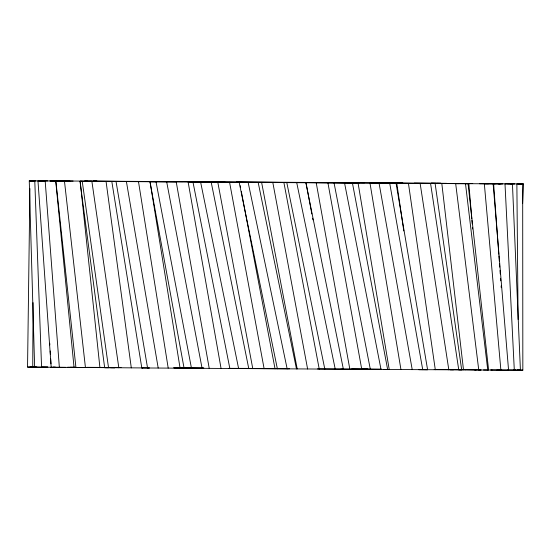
<?xml version="1.0" encoding="UTF-8"?>
<svg xmlns="http://www.w3.org/2000/svg" width="551" height="551" viewBox="0 0 551 551"><rect width="100%" height="100%" fill="white"/><g stroke="black" fill="none" stroke-linecap="round" stroke-linejoin="round"><path stroke-width="0.83" d="M33.053 302.63L32.75 367.111L27.55 367.069L29.912 188.566M522.63 203.65L523.45 183.917L517.933 183.876M389.213 369.473L221.054 368.44L188.125 182.009L358.074 183.07L389.213 369.473L427.59 369.707L396.079 183.311L369.99 183.146L400.942 369.542M39.92 180.969L37.985 180.962L51.188 367.29M65.796 367.372L50.981 367.297M239.575 182.347L239.182 182.36L277.38 368.819M313.133 182.443L313.533 182.429M59.088 180.948L68.372 180.997M73.104 181.045L64.253 181.01M479.611 183.745L488.462 183.779M493.131 183.841L508.566 370.127L500.873 370.086L484.336 183.793L493.62 183.834L498.8 254.225M241.882 368.419L238.046 368.461L289.592 368.784M230.828 368.509L229.857 368.516L192.974 182.057L196.666 182.071M474.921 369.935L481.03 369.962M523.45 183.917L455.684 183.648L478.757 369.983L487.752 370.038L488.606 370.031L468.054 183.71L425.82 183.462L435.118 183.531L461.676 369.893L458.763 369.886L430.579 183.511L389.722 183.263L422.727 369.687M55.727 181.059L57.883 181.065L51.725 181.017M512.795 183.82L514.724 183.827L507.533 183.772M87.223 181.086L84.661 181.079L144.272 181.424M93.684 181.155L96.542 181.162M356.042 182.718L359.741 182.725M456.166 183.628L459.024 183.635M468.054 183.71L465.492 183.703L487.752 370.038M97.024 181.141L29.258 180.873L34.644 367.159L36.931 367.159M52.937 367.255L55.493 367.262L53.006 367.242M179.564 367.985L174.757 367.992L203.615 368.137M188.339 368.233L184.082 368.22L149.968 181.775L156.821 181.802L149.968 181.775M362.055 368.977L366.312 368.991M363.068 369.184L368.206 369.17L317.514 368.894M450.215 369.811L453.466 369.824M513.456 370.052L515.75 370.058L508.828 370.01M49.9 180.99L54.301 181.01L50.251 180.976M35.836 180.866L30.029 180.838L33.659 180.866M52.779 180.969L59.26 181.004L57.469 180.983M47.71 180.9L40.271 180.859L41.869 180.88M155.919 181.493L182.725 181.644M194.634 181.72L224.774 181.892M334.912 182.581L364.59 182.78M79.998 181.286L82.23 181.307L108.54 367.717L104.656 367.682L79.998 181.286L92.258 181.355L89.765 181.327M141.8 367.937L149.176 367.972L141.8 367.937L111.819 181.513L121.564 181.561L116.846 181.527M142.757 367.923L131.296 367.854L106.061 181.451L150.058 181.754L180.081 368.178L221.054 368.44M191.479 368.275L156.023 181.816L176.224 181.933L209.222 368.371M376.491 182.856L396.686 182.966M414.221 183.104L446.647 183.331M512.444 183.924L504.998 183.889L514.31 370.134L520.413 370.162L512.444 183.924L510.839 183.91M389.743 183.276L396.079 183.311M499.929 183.82L493.455 183.786L495.239 183.807M483.475 369.997L522.837 370.141L522.679 183.951L516.872 183.924L518.098 319.497M430.579 183.511L435.118 183.531M502.808 183.8L498.407 183.779L502.457 183.814M27.55 367.069L131.296 367.854M36.084 367.076L29.974 367.049L33.26 367.076M67.642 367.242L75.466 367.276L70.335 367.242M203.849 367.992L173.475 367.792M70.025 181.183L55.72 181.1L74.054 367.462L86.707 367.531L84.62 367.51M104.656 367.682L114.863 367.737L110.524 367.703M111.819 181.513L116.047 181.548L147.558 367.985L180.081 368.178M491.43 369.997L497.388 370.024M501.775 370.017L497.002 369.997L500.666 370.031M236.489 181.968L323.134 182.512M460.815 183.414L472.538 183.524M37.985 180.962L45.182 181.017L59.356 367.352M80.177 181.265L91.893 181.375L118.816 367.786M86.893 367.331L121.068 367.517M464.954 369.666L475.12 369.769M289.509 368.516L229.064 368.343M351.572 368.894L381.34 369.108M434.147 369.445L480.906 369.976M427.59 369.707L418.774 369.645L463.501 369.879L441.819 183.552M75.273 367.448L85.439 367.545L64.467 181.169M34.644 367.159L41.566 367.207L34.782 180.914L29.258 180.873M519.049 183.924L522.679 183.951M435.862 183.263L431.144 183.221L440.89 183.276L436.667 183.242M500.983 183.772L482.683 183.607M517.134 370.134L520.413 370.162M439.87 369.514L435.524 369.473L445.738 369.528L441.847 369.494M517.637 370.1L522.837 370.141M383.482 369.445L387.642 369.48L352.44 183.056L349.272 183.022M462.943 183.462L460.45 183.435L472.717 183.504L470.485 183.476M200.268 181.734L203.436 181.768M474.459 369.728L476.333 369.749L463.68 369.68L465.774 369.7M273.014 368.399L275.355 368.426M340.773 369.191L343.369 369.218L305.881 182.774M74.054 367.462L75.935 367.483L55.871 181.114M507.326 370.114L508.566 370.127M490.576 369.99L491.96 370.01M248.143 182.415L287.161 368.881M296.741 182.718L335.242 369.177M258.185 182.477L296.479 368.936M286.816 182.656L324.815 369.108M200.626 182.112L238.617 368.578M211.185 182.174L248.776 368.64M344.554 183.015L381.017 369.445M334.051 182.946L370.341 369.384M261.629 182.484L297.196 368.929M283.903 182.622L319.236 369.06M240.222 185.721L240.539 187.409M241.345 191.624L275.032 368.791M166.691 181.885L202.079 368.337M217.797 182.209L252.778 368.647M306.019 182.76L311.838 213.974M312.624 218.189L312.94 219.877M272.828 182.553L307.603 368.984M229.581 182.278L264.115 368.715M327.935 182.898L361.752 369.315M316.219 182.822L349.844 369.239M379.067 183.214L412.217 369.625M126.413 181.616L158.199 368.047M138.494 181.678L168.2 368.102M420.137 183.449L448.824 369.824M396.789 183.297L403.8 230.952M408.443 183.366L435.297 369.735M80.267 182.119L99.917 367.627M468.839 183.69L471.78 218.726M471.918 220.434L472.207 223.851M472.496 227.274L472.641 228.982M498.93 255.946L499.309 261.091M499.495 263.667L499.75 267.104M499.998 270.534L500.253 273.971M500.57 278.262L500.756 280.838M501.141 285.99L501.265 287.705M49.735 343.245L49.838 344.96M50.203 350.973L50.41 354.41M50.671 358.701L50.981 363.853M96.756 181.258L93.195 181.251L460.044 183.538L96.756 181.258M162.965 181.506L156.636 181.479L162.986 181.527M402.747 183.015L395.893 182.98L402.747 183.015M47.813 367.118L41.821 367.083L47.758 367.131"/></g></svg>
